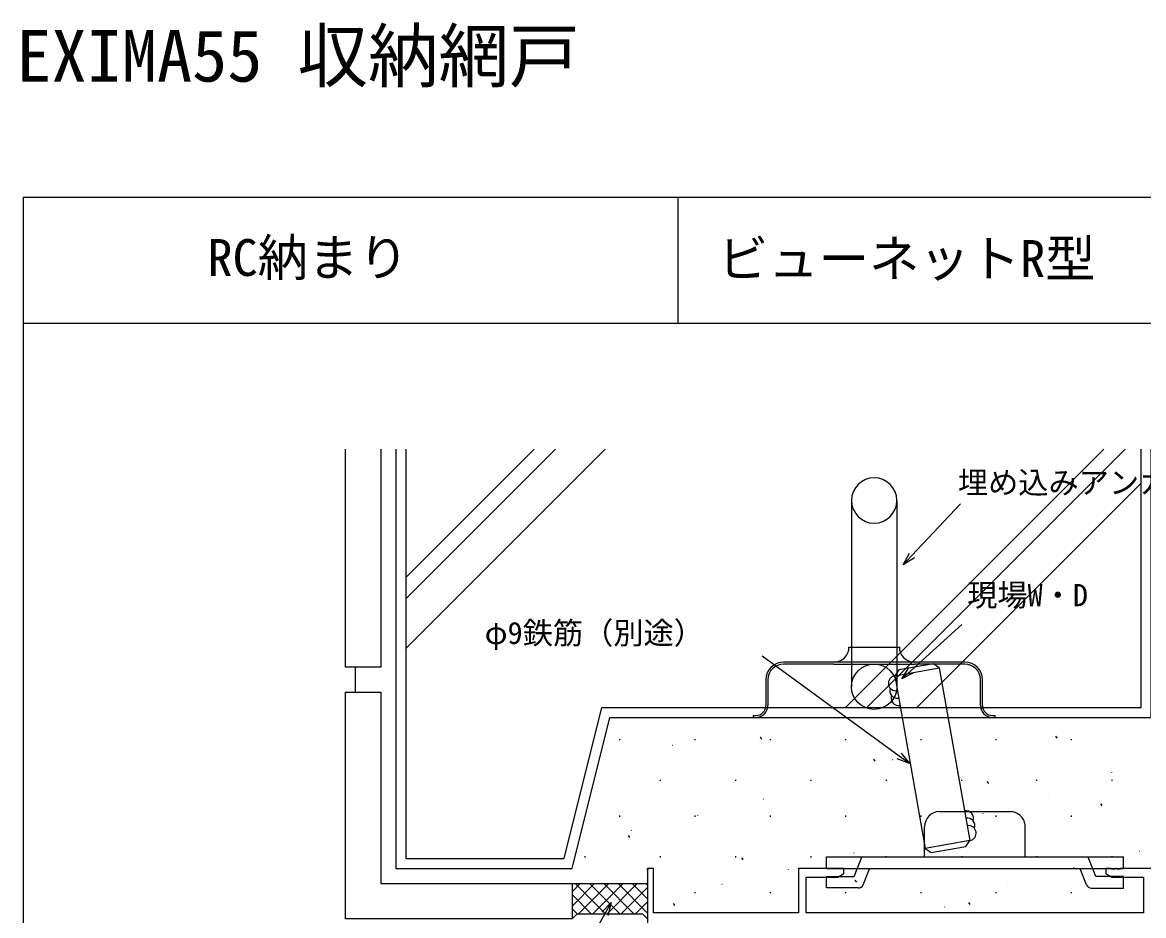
# Model space of a CAD drawing. Units: millimetres, scale not verified. Extents: x -437 to 438, y -344 to 341.
# Drawn here: x -436.9 to -214.3, y 163.7 to 341.1 of the extents above; entities that cross this region are included whole.
import ezdxf
from ezdxf.enums import TextEntityAlignment as Align

# ---------------------------------------------------------------- set-up
doc = ezdxf.new("R2010")
doc.units = ezdxf.units.MM
doc.header["$LTSCALE"] = 2
for name, color, linetype in [('0-1_USER1', 3, 'Continuous'), ('0-2_YKK_11', 7, 'Continuous'), ('0-4_YKK_12', 2, 'Continuous'), ('0-5_YKK_13', 4, 'Continuous'), ('0-7_YKK_D', 6, 'Continuous'), ('0-8_YKK_ZWAK', 7, 'Continuous'), ('0-9_YSS_K', 3, 'Continuous')]:
    doc.layers.add(name, color=color, linetype=linetype)
doc.styles.add('ＭＳ ゴシック', font='')
doc.styles.get('ＭＳ ゴシック').set_extended_font_data('MS Gothic')

msp = doc.modelspace()

# ---------------------------------------------------------------- linework, layer by layer
at = {"layer": '0-2_YKK_11'}
for points in [[(-311.6, 173.013), (-312.8, 173.013), (-312.8, 143.013)], [(-212.8, 173.013), (-218.842, 173.013), (-219.025, 172.893), (-219.575, 172.893), (-219.759, 173.013), (-219.842, 173.013), (-220.025, 172.893), (-220.575, 172.893), (-220.759, 173.013), (-221.8, 173.013), (-221.8, 172.013), (-220.588, 171.313), (-214.3, 171.313), (-214.3, 164.213), (-281.3, 164.213), (-281.3, 171.313), (-275.013, 171.313), (-273.8, 172.013), (-273.8, 173.013), (-282.8, 173.013), (-282.8, 164.213), (-311.6, 164.213), (-311.6, 173.013)]]:
    msp.add_lwpolyline(points, dxfattribs=at)
at = {"layer": '0-4_YKK_12'}
msp.add_lwpolyline([(-312.8, 172.713), (-312.8, 173.013), (-312.5, 173.013)], dxfattribs=at)
msp.add_lwpolyline([(-312.8, 172.713), (-312.8, 173.013), (-312.5, 173.013)], dxfattribs=at)
at = {"layer": '0-5_YKK_13'}
for p, q in [((-272.3, 246.113), (-272.3, 209.113)), ((-263.3, 246.113), (-263.3, 209.113)), ((-272.8, 217.013), (-262.8, 217.013)), ((-275.8, 214.013), (-285.8, 214.013)), ((-259.8, 214.013), (-275.8, 214.013)), ((-249.8, 214.013), (-259.8, 214.013)), ((-275.8, 213.613), (-285.8, 213.613)), ((-275.8, 213.613), (-259.8, 213.613)), ((-249.8, 213.613), (-259.8, 213.613)), ((-289.3, 210.513), (-289.3, 205.413)), ((-288.9, 210.513), (-288.9, 205.413)), ((-246.7, 205.413), (-246.7, 210.513)), ((-246.3, 205.413), (-246.3, 210.513)), ((-291.8, 203.413), (-291.8, 203.013)), ((-291.8, 203.413), (-291.3, 203.413)), ((-291.8, 203.013), (-291.3, 203.013)), ((-291.3, 203.013), (-244.3, 203.013)), ((-244.3, 203.413), (-243.8, 203.413)), ((-244.3, 203.013), (-243.8, 203.013)), ((-243.8, 203.013), (-243.8, 203.413)), ((-254.8, 184.313), (-240.8, 184.313)), ((-257.8, 175.315), (-257.8, 181.313)), ((-237.8, 175.313), (-237.8, 181.313)), ((-277.3, 175.314), (-218.3, 175.308)), ((-277.3, 173.014), (-277.3, 175.314)), ((-271.193, 172.94), (-270.264, 175.24)), ((-218.3, 173.011), (-218.3, 175.308)), ((-277.3, 173.014), (-218.3, 173.013)), ((-277.3, 171.44), (-271.799, 171.44)), ((-277.3, 169.14), (-277.3, 171.44)), ((-271.799, 171.44), (-271.193, 172.94)), ((-269.995, 169.766), (-268.713, 172.94)), ((-225.604, 169.763), (-226.887, 172.938)), ((-218.3, 171.437), (-223.8, 171.438)), ((-218.301, 169.138), (-218.3, 171.438)), ((-270.922, 169.14), (-277.3, 169.14)), ((-224.677, 169.137), (-218.301, 169.137))]:
    msp.add_line(p, q, dxfattribs=at)
msp.add_lwpolyline([(-223.8, 171.438), (-224.406, 172.938), (-225.335, 175.238)], dxfattribs=at)
msp.add_circle((-267.8, 209.113), 4.5, dxfattribs=at)
for centre, radius, start, end in [((-267.8, 246.113), 4.5, 0, 180), ((-267.8, 246.113), 4.5, 180, 0), ((-275.8, 217.013), 3, 270, 0), ((-259.8, 217.013), 3, 180, 270), ((-285.8, 210.513), 3.5, 90, 180), ((-249.8, 210.513), 3.5, 0, 90), ((-285.8, 210.513), 3.1, 90, 180), ((-249.8, 210.513), 3.1, 0, 90), ((-291.3, 205.413), 2.4, 270, 0), ((-291.3, 205.413), 2, 270, 0), ((-244.3, 205.413), 2.4, 180, 270), ((-244.3, 205.413), 2, 180, 270), ((-254.8, 181.313), 3, 89.99878, 179.99845), ((-240.8, 181.313), 3, 359.99873, 89.99878), ((-270.923, 170.14), 1, 270, 337.99665), ((-224.677, 170.138), 1, 201.99783, 270)]:
    msp.add_arc(centre, radius, start, end, dxfattribs=at)
at = {"layer": '0-7_YKK_D'}
for points in [[(-262.05, 233.32), (-260.305, 235.179), (-250.666, 245.449)], [(-259.807, 234.711), (-262.05, 233.32), (-260.803, 235.646)], [(-262.325, 210.661), (-260.435, 212.374), (-250.419, 221.45)], [(-260.757, 193.845), (-262.817, 195.348), (-290.024, 215.198)], [(-259.976, 211.867), (-262.325, 210.661), (-260.894, 212.88)], [(-262.414, 195.9), (-260.757, 193.845), (-263.219, 194.796)], [(-320.015, 166.227), (-321.263, 164.003), (-339.17, 132.11)], [(-321.859, 164.338), (-320.015, 166.227), (-320.668, 163.669)]]:
    msp.add_lwpolyline(points, dxfattribs=at)
at = {"layer": '0-8_YKK_ZWAK'}
for p, q in [((-436.8, 306.3), (-436.8, -343.7)), ((438.2, 306.3), (-436.8, 306.3)), ((-306.8, 306.3), (-306.8, 281.3)), ((438.2, 281.3), (-436.8, 281.3))]:
    msp.add_line(p, q, dxfattribs=at)
at = {"layer": '0-9_YSS_K'}
for p, q in [((-360.8, 230.846), (-335.347, 256.299)), ((-360.8, 226.604), (-331.104, 256.299)), ((-360.8, 216.704), (-321.205, 256.299)), ((-273.496, 205.013), (-222.21, 256.299)), ((-269.254, 205.013), (-217.967, 256.299)), ((-259.354, 205.013), (-214.8, 249.567)), ((-370.8, 208.013), (-370.8, 213.013)), ((-254.867, 212.864), (-248.785, 178.56)), ((-263.729, 211.293), (-257.647, 176.989)), ((-318.361, 198.734), (-318.361, 198.484)), ((-303.411, 198.734), (-303.411, 198.484)), ((-290.433, 199.148), (-290.157, 198.731)), ((-288.461, 198.734), (-288.461, 198.484)), ((-273.511, 198.734), (-273.511, 198.484)), ((-258.561, 198.734), (-258.561, 198.484)), ((-243.611, 198.734), (-243.611, 198.484)), ((-231.785, 199.328), (-231.509, 198.911)), ((-228.661, 198.734), (-228.661, 198.484)), ((-307.83, 197.543), (-307.814, 197.496)), ((-251.147, 197.927), (-251.13, 197.88)), ((-320.883, 194.289), (-320.875, 194.266)), ((-267.917, 194.726), (-267.641, 194.309)), ((-264.208, 194.697), (-264.191, 194.649)), ((-277.352, 191.702), (-277.336, 191.655)), ((-220.669, 192.085), (-220.652, 192.038)), ((-310.286, 190.659), (-310.286, 190.409)), ((-295.336, 190.659), (-295.336, 190.409)), ((-280.386, 190.659), (-280.386, 190.409)), ((-265.436, 190.659), (-265.436, 190.409)), ((-250.486, 190.659), (-250.486, 190.409)), ((-245.401, 190.304), (-245.125, 189.887)), ((-235.536, 190.659), (-235.536, 190.409)), ((-220.586, 190.659), (-220.586, 190.409)), ((-233.146, 187.206), (-233.129, 187.159)), ((-289.829, 186.822), (-289.812, 186.775)), ((-222.885, 185.881), (-222.609, 185.465)), ((-318.361, 183.534), (-318.361, 183.284)), ((-303.411, 183.534), (-303.411, 183.284)), ((-302.89, 183.592), (-302.873, 183.545)), ((-288.461, 183.534), (-288.461, 183.284)), ((-273.511, 183.534), (-273.511, 183.284)), ((-258.561, 183.534), (-258.561, 183.284)), ((-246.207, 183.976), (-246.19, 183.928)), ((-243.611, 183.534), (-243.611, 183.284)), ((-228.661, 183.534), (-228.661, 183.284)), ((-316.034, 180.598), (-316.018, 180.551)), ((-259.351, 180.981), (-259.334, 180.934)), ((-316.644, 179.557), (-316.368, 179.14)), ((-271.828, 176.101), (-271.811, 176.054)), ((-215.145, 176.485), (-215.128, 176.438)), ((-325.236, 175.459), (-325.236, 175.209)), ((-310.286, 175.459), (-310.286, 175.209)), ((-295.336, 175.459), (-295.336, 175.209)), ((-294.128, 175.135), (-293.852, 174.718)), ((-280.386, 175.459), (-280.386, 175.209)), ((-265.436, 175.459), (-265.436, 175.209)), ((-250.486, 175.459), (-250.486, 175.209)), ((-235.536, 175.459), (-235.536, 175.209)), ((-220.586, 175.459), (-220.586, 175.209)), ((-284.889, 172.871), (-284.872, 172.824)), ((-228.205, 173.255), (-228.189, 173.207)), ((-327.8, 170.013), (-312.8, 170.013)), ((-327.8, 168.368), (-326.156, 170.013)), ((-327.8, 165.54), (-323.327, 170.013)), ((-321.154, 164.013), (-327.154, 170.013)), ((-326.499, 164.013), (-320.499, 170.013)), ((-318.326, 164.013), (-324.326, 170.013)), ((-323.67, 164.013), (-317.67, 170.013)), ((-315.498, 164.013), (-321.498, 170.013)), ((-320.842, 164.013), (-314.842, 170.013)), ((-312.8, 164.144), (-318.669, 170.013)), ((-318.013, 164.013), (-312.8, 169.226)), ((-312.8, 166.972), (-315.841, 170.013)), ((-312.8, 169.801), (-313.012, 170.013)), ((-298.033, 169.877), (-298.016, 169.83)), ((-271.612, 170.713), (-271.336, 170.296)), ((-241.35, 170.26), (-241.333, 170.213)), ((-323.983, 164.013), (-327.8, 167.83)), ((-303.411, 168.334), (-303.411, 168.084)), ((-288.461, 168.334), (-288.461, 168.084)), ((-273.511, 168.334), (-273.511, 168.084)), ((-258.561, 168.334), (-258.561, 168.084)), ((-243.611, 168.334), (-243.611, 168.084)), ((-228.661, 168.334), (-228.661, 168.084)), ((-326.806, 164.007), (-327.8, 165.002)), ((-315.185, 164.013), (-312.8, 166.398)), ((-307.744, 166.11), (-307.468, 165.694)), ((-253.827, 165.38), (-253.81, 165.333)), ((-249.096, 166.29), (-248.82, 165.873)), ((-326.8, 164.013), (-327.8, 163.013)), ((-326.8, 164.013), (-313.802, 164.013)), ((-313.802, 164.013), (-312.802, 163.013))]:
    msp.add_line(p, q, dxfattribs=at)
for points in [[(-365.8, 256.299), (-365.8, 213.013), (-372.8, 213.013), (-372.8, 256.299)], [(-362.8, 256.299), (-362.8, 173.013), (-327.8, 173.013), (-320.3, 203.013), (-212.8, 203.013), (-212.8, 256.299)], [(-360.8, 256.299), (-360.8, 175.013), (-329.362, 175.013), (-321.862, 205.013), (-214.8, 205.013), (-214.8, 256.299)]]:
    msp.add_lwpolyline(points, dxfattribs=at)
for points in [[(-263.729, 211.293), (-254.867, 212.864), (-256.026, 213.674), (-262.919, 212.452)], [(-365.8, 170.013), (-327.8, 170.013), (-327.8, 163.013), (-372.8, 163.013), (-372.8, 208.013), (-365.8, 208.013)], [(-248.788, 178.56), (-257.65, 176.989), (-256.491, 176.179), (-249.598, 177.401)]]:
    msp.add_lwpolyline(points, close=True, dxfattribs=at)
for centre, start, end in [((-263.467, 209.817), 100.04394, 280.04392), ((-263.206, 208.34), 160.04391, 280.04392), ((-262.944, 206.863), 160.04391, 280.04392), ((-249.576, 182.99), 340.04391, 100.04392), ((-249.314, 181.513), 340.04391, 100.04392), ((-249.053, 180.036), 280.04394, 100.04392)]:
    msp.add_arc(centre, 1.5, start, end, dxfattribs=at)

# ---------------------------------------------------------------- texts
at = {"layer": '0-1_USER1', "style": 'ＭＳ ゴシック'}
for s, height, p in [('EXIMA55 収納網戸', 10.26, (-438.149, 326.238)), ('RC納まり', 7.331, (-400.209, 288.516)), ('ビューネットR型\u3000たてすべり出し窓', 7.331, (-298.822, 288.317))]:
    msp.add_text(s, height=height, dxfattribs=at).set_placement(p, align=Align.BOTTOM_LEFT)
at = {"layer": '0-7_YKK_D', "style": 'ＭＳ ゴシック'}
for s, p in [('埋め込みアンカー（別途）', (-251.178, 246.164)), ('現場W・D', (-249.328, 223.802)), ('φ9鉄筋（別途）', (-345.149, 216.289))]:
    msp.add_text(s, height=4.399, dxfattribs=at).set_placement(p, align=Align.BOTTOM_LEFT)

doc.saveas('drawing.dxf')
